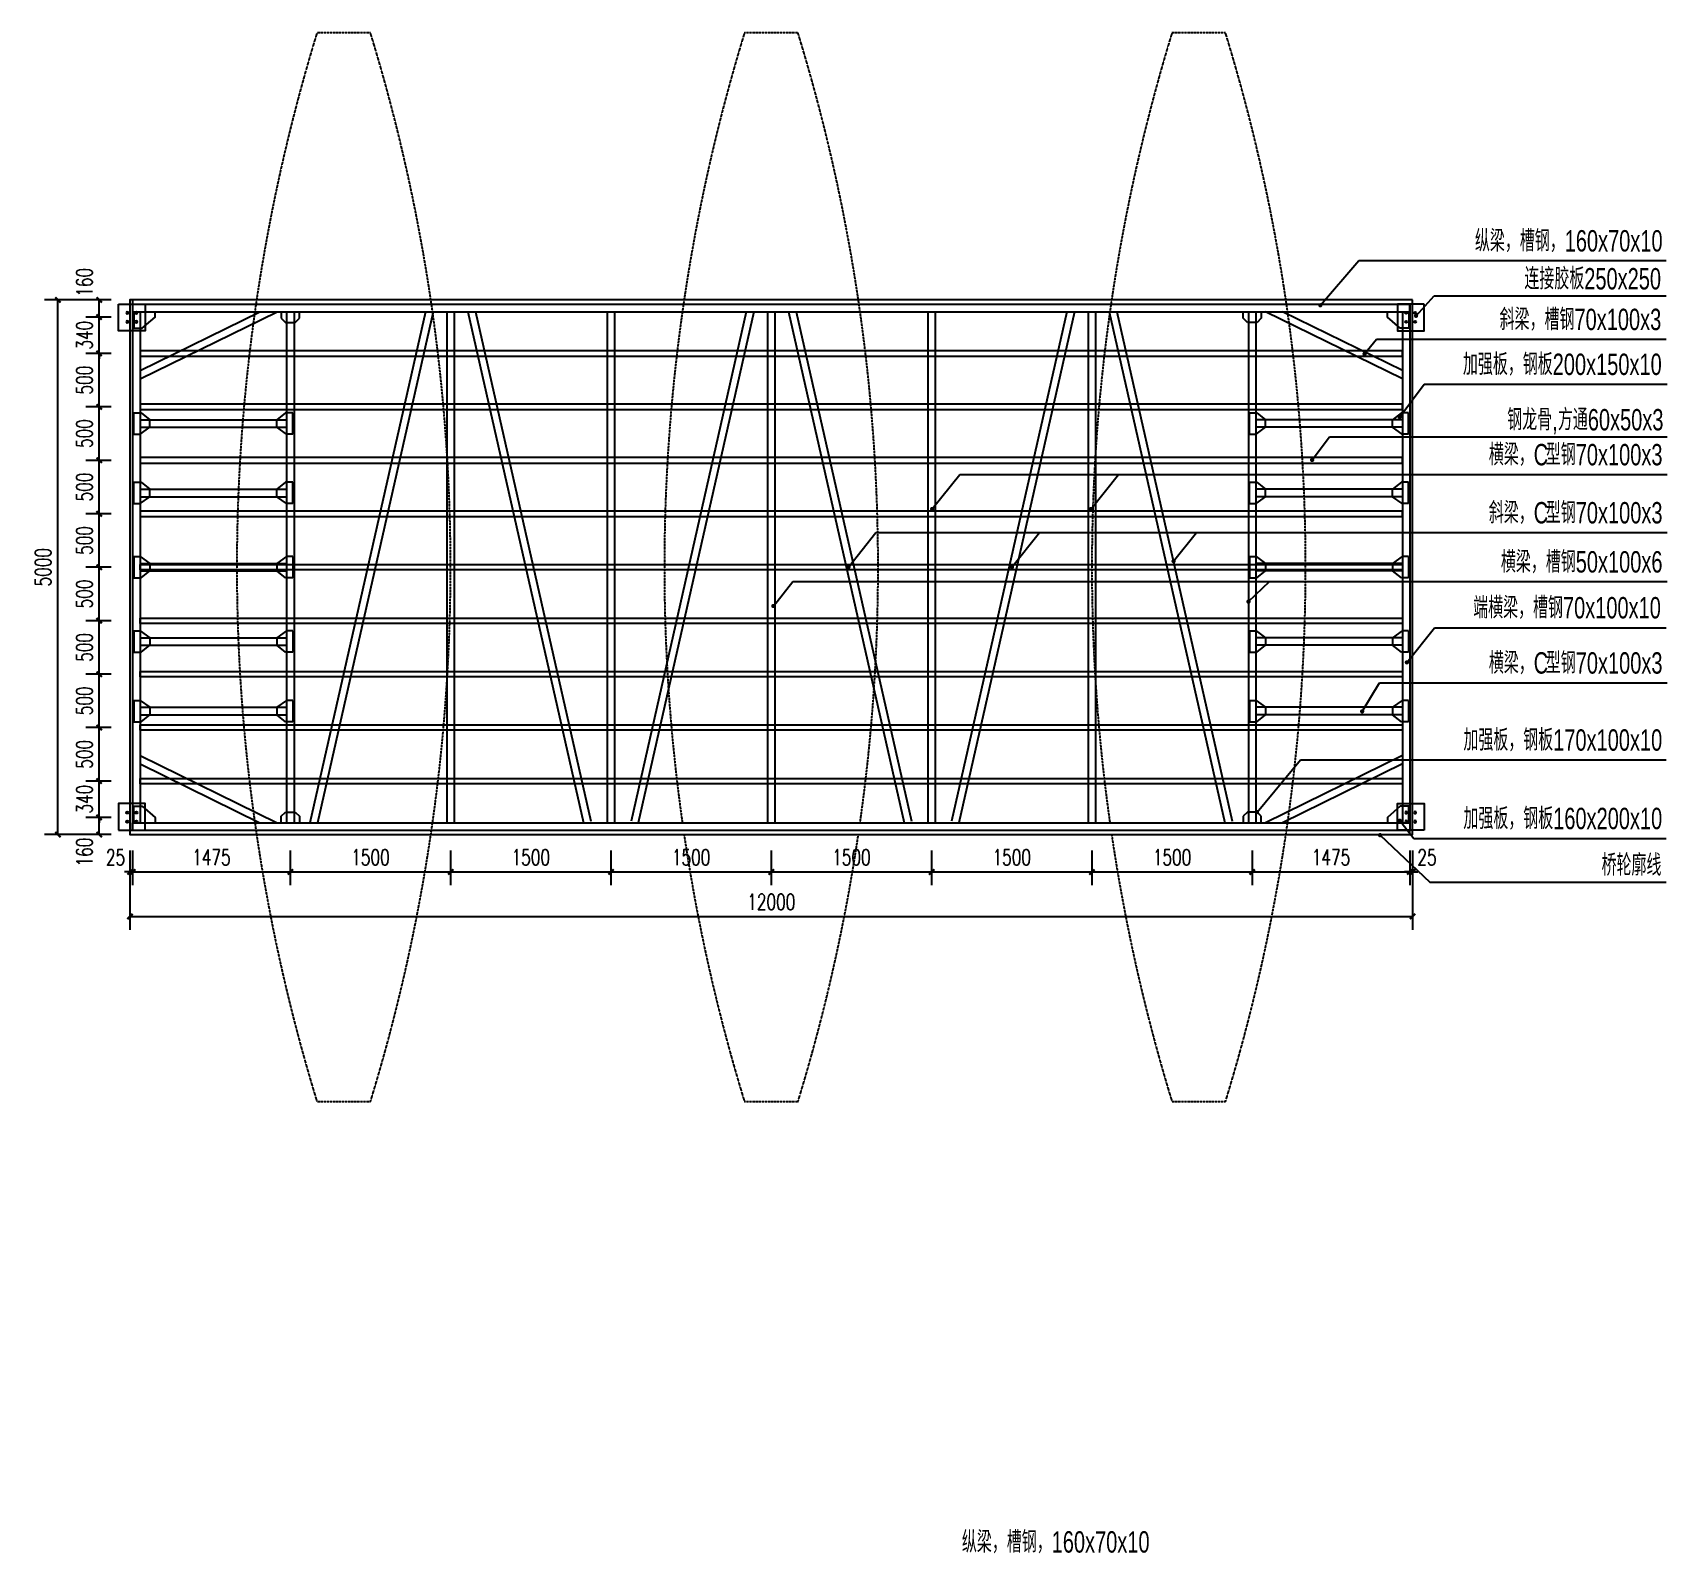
# Model space of a CAD drawing. Extents: x 1332 to 175445, y 256143 to 386027.
# Drawn here: x 42564 to 57858, y 286708 to 300931 of the extents above; entities that cross this region are included whole.
import ezdxf

# ---------------------------------------------------------------- set-up
doc = ezdxf.new("R2010")
doc.units = 0
doc.header["$LTSCALE"] = 10
doc.header["$MEASUREMENT"] = 0
doc.linetypes.add('DASH', pattern=[0.35, 0.25, -0.1])
for name, color, linetype in [('0-HATCH', 11, 'Continuous'), ('0-立面细', 2, 'Continuous'), ('00-Palm-波打线', 11, 'Continuous'), ('00-园建', 4, 'Continuous'), ('00-填充', 8, 'Continuous'), ('DIM_LEAD', 3, 'Continuous'), ('PUB_DIM', 3, 'Continuous'), ('PUB_TEXT', 7, 'Continuous'), ('TC', 3, 'Continuous'), ('标注2', 7, 'Continuous')]:
    doc.layers.add(name, color=color, linetype=linetype)
doc.styles.add('_TCH_DIM_T3', font='SIMPLEX', dxfattribs={"width": 0.705882, "bigfont": 'GBCBIG'})
doc.styles.add('PALMstyle', font='HAIWENRS', dxfattribs={"width": 0.7, "bigfont": 'HZTXT'})
doc.dimstyles.new('_TCH_ARCH&&50', dxfattribs={"dimtxt": 148.75, "dimasz": 50, "dimexe": 125, "dimexo": 150, "dimgap": 63.125, "dimtad": 1, "dimdec": 0, "dimrnd": 5, "dimzin": 0, "dimdsep": 46, "dimtxsty": '_TCH_DIM_T3', "dimblk": 'ARCHTICK', "dimcen": 0.09, "dimclrt": 7, "dimazin": 2, "dimtfac": 1, "dimtdec": 0, "dimtix": 1, "dimtmove": 2, "dimatfit": 3, "dimfxl": 0, "dimtolj": 1, "dimtzin": 0, "dimarcsym": 0})

# ---------------------------------------------------------------- blocks, each defined once
blk = doc.blocks.new('A$C0BAC5725')
at = {"color": 8}
blk.add_lwpolyline([(-48, -70), (202, -70), (202, 180), (-48, 180)], close=True, dxfattribs=at)
at = {"color": 3}
for centre in [(35, 95), (35, 10), (120, 95), (120, 10)]:
    blk.add_circle(centre, 10, dxfattribs=at)
blk = doc.blocks.new('_ArchTick')
at = {"color": 0, "linetype": 'ByBlock', "const_width": 0.4}
blk.add_lwpolyline([(-0.5, -0.5), (0.5, 0.5)], dxfattribs=at)
blk = doc.blocks.new('*D152')
at = {"layer": 'Defpoints', "color": 0, "transparency": 16777216}
for p in [(43474, 293431), (43499, 293431), (43499, 293081)]:
    blk.add_point(p, dxfattribs=at)
at = {"layer": 'PUB_DIM', "color": 0, "lineweight": -2, "transparency": 16777216}
for p, q in [((43474, 293281), (43474, 292956)), ((43499, 293281), (43499, 292956)), ((43474, 293081), (43424, 293081)), ((43474, 293081), (43499, 293081)), ((43499, 293081), (43549, 293081))]:
    blk.add_line(p, q, dxfattribs=at)
at = {"layer": 'PUB_DIM', "color": 0, "lineweight": -2, "transparency": 16777216, "xscale": 50, "yscale": 50, "zscale": 50}
blk.add_blockref('_ArchTick', (43474, 293081), dxfattribs=at)
at = {"layer": 'PUB_DIM', "color": 0, "lineweight": -2, "transparency": 16777216, "xscale": 50, "yscale": 50, "zscale": 50, "rotation": 180}
blk.add_blockref('_ArchTick', (43499, 293081), dxfattribs=at)
at = {"layer": 'PUB_DIM', "color": 7, "transparency": 16777216, "insert": (43339, 293218), "char_height": 148.8, "attachment_point": 5, "style": '_TCH_DIM_T3'}
blk.add_mtext('\\A1;25', dxfattribs=at)
blk = doc.blocks.new('*D153')
at = {"layer": 'Defpoints', "color": 0, "transparency": 16777216}
for p in [(43499, 293431), (44974, 293431), (44974, 293081)]:
    blk.add_point(p, dxfattribs=at)
at = {"layer": 'PUB_DIM', "color": 0, "lineweight": -2, "transparency": 16777216}
for p, q in [((43499, 293281), (43499, 292956)), ((44974, 293281), (44974, 292956)), ((43499, 293081), (44974, 293081))]:
    blk.add_line(p, q, dxfattribs=at)
at = {"layer": 'PUB_DIM', "color": 0, "lineweight": -2, "transparency": 16777216, "xscale": 50, "yscale": 50, "zscale": 50, "rotation": 180}
blk.add_blockref('_ArchTick', (43499, 293081), dxfattribs=at)
at = {"layer": 'PUB_DIM', "color": 0, "lineweight": -2, "transparency": 16777216, "xscale": 50, "yscale": 50, "zscale": 50}
blk.add_blockref('_ArchTick', (44974, 293081), dxfattribs=at)
at = {"layer": 'PUB_DIM', "color": 7, "transparency": 16777216, "insert": (44236, 293218), "char_height": 148.8, "attachment_point": 5, "style": '_TCH_DIM_T3'}
blk.add_mtext('\\A1;1475', dxfattribs=at)
blk = doc.blocks.new('*D154')
at = {"layer": 'Defpoints', "color": 0, "transparency": 16777216}
for p in [(44974, 293431), (46474, 293431), (46474, 293081)]:
    blk.add_point(p, dxfattribs=at)
at = {"layer": 'PUB_DIM', "color": 0, "lineweight": -2, "transparency": 16777216}
for p, q in [((44974, 293281), (44974, 292956)), ((46474, 293281), (46474, 292956)), ((44974, 293081), (46474, 293081))]:
    blk.add_line(p, q, dxfattribs=at)
at = {"layer": 'PUB_DIM', "color": 0, "lineweight": -2, "transparency": 16777216, "xscale": 50, "yscale": 50, "zscale": 50, "rotation": 180}
blk.add_blockref('_ArchTick', (44974, 293081), dxfattribs=at)
at = {"layer": 'PUB_DIM', "color": 0, "lineweight": -2, "transparency": 16777216, "xscale": 50, "yscale": 50, "zscale": 50}
blk.add_blockref('_ArchTick', (46474, 293081), dxfattribs=at)
at = {"layer": 'PUB_DIM', "color": 7, "transparency": 16777216, "insert": (45724, 293218), "char_height": 148.8, "attachment_point": 5, "style": '_TCH_DIM_T3'}
blk.add_mtext('\\A1;1500', dxfattribs=at)
blk = doc.blocks.new('*D155')
at = {"layer": 'Defpoints', "color": 0, "transparency": 16777216}
for p in [(46474, 293431), (47974, 293431), (47974, 293081)]:
    blk.add_point(p, dxfattribs=at)
at = {"layer": 'PUB_DIM', "color": 0, "lineweight": -2, "transparency": 16777216}
for p, q in [((46474, 293281), (46474, 292956)), ((47974, 293281), (47974, 292956)), ((46474, 293081), (47974, 293081))]:
    blk.add_line(p, q, dxfattribs=at)
at = {"layer": 'PUB_DIM', "color": 0, "lineweight": -2, "transparency": 16777216, "xscale": 50, "yscale": 50, "zscale": 50, "rotation": 180}
blk.add_blockref('_ArchTick', (46474, 293081), dxfattribs=at)
at = {"layer": 'PUB_DIM', "color": 0, "lineweight": -2, "transparency": 16777216, "xscale": 50, "yscale": 50, "zscale": 50}
blk.add_blockref('_ArchTick', (47974, 293081), dxfattribs=at)
at = {"layer": 'PUB_DIM', "color": 7, "transparency": 16777216, "insert": (47224, 293218), "char_height": 148.8, "attachment_point": 5, "style": '_TCH_DIM_T3'}
blk.add_mtext('\\A1;1500', dxfattribs=at)
blk = doc.blocks.new('*D156')
at = {"layer": 'Defpoints', "color": 0, "transparency": 16777216}
for p in [(47974, 293431), (49474, 293431), (49474, 293081)]:
    blk.add_point(p, dxfattribs=at)
at = {"layer": 'PUB_DIM', "color": 0, "lineweight": -2, "transparency": 16777216}
for p, q in [((47974, 293281), (47974, 292956)), ((49474, 293281), (49474, 292956)), ((47974, 293081), (49474, 293081))]:
    blk.add_line(p, q, dxfattribs=at)
at = {"layer": 'PUB_DIM', "color": 0, "lineweight": -2, "transparency": 16777216, "xscale": 50, "yscale": 50, "zscale": 50, "rotation": 180}
blk.add_blockref('_ArchTick', (47974, 293081), dxfattribs=at)
at = {"layer": 'PUB_DIM', "color": 0, "lineweight": -2, "transparency": 16777216, "xscale": 50, "yscale": 50, "zscale": 50}
blk.add_blockref('_ArchTick', (49474, 293081), dxfattribs=at)
at = {"layer": 'PUB_DIM', "color": 7, "transparency": 16777216, "insert": (48724, 293218), "char_height": 148.8, "attachment_point": 5, "style": '_TCH_DIM_T3'}
blk.add_mtext('\\A1;1500', dxfattribs=at)
blk = doc.blocks.new('*D157')
at = {"layer": 'Defpoints', "color": 0, "transparency": 16777216}
for p in [(49474, 293431), (50974, 293431), (50974, 293081)]:
    blk.add_point(p, dxfattribs=at)
at = {"layer": 'PUB_DIM', "color": 0, "lineweight": -2, "transparency": 16777216}
for p, q in [((49474, 293281), (49474, 292956)), ((50974, 293281), (50974, 292956)), ((49474, 293081), (50974, 293081))]:
    blk.add_line(p, q, dxfattribs=at)
at = {"layer": 'PUB_DIM', "color": 0, "lineweight": -2, "transparency": 16777216, "xscale": 50, "yscale": 50, "zscale": 50, "rotation": 180}
blk.add_blockref('_ArchTick', (49474, 293081), dxfattribs=at)
at = {"layer": 'PUB_DIM', "color": 0, "lineweight": -2, "transparency": 16777216, "xscale": 50, "yscale": 50, "zscale": 50}
blk.add_blockref('_ArchTick', (50974, 293081), dxfattribs=at)
at = {"layer": 'PUB_DIM', "color": 7, "transparency": 16777216, "insert": (50224, 293218), "char_height": 148.8, "attachment_point": 5, "style": '_TCH_DIM_T3'}
blk.add_mtext('\\A1;1500', dxfattribs=at)
blk = doc.blocks.new('*D158')
at = {"layer": 'Defpoints', "color": 0, "transparency": 16777216}
for p in [(50974, 293431), (52474, 293431), (52474, 293081)]:
    blk.add_point(p, dxfattribs=at)
at = {"layer": 'PUB_DIM', "color": 0, "lineweight": -2, "transparency": 16777216}
for p, q in [((50974, 293281), (50974, 292956)), ((52474, 293281), (52474, 292956)), ((50974, 293081), (52474, 293081))]:
    blk.add_line(p, q, dxfattribs=at)
at = {"layer": 'PUB_DIM', "color": 0, "lineweight": -2, "transparency": 16777216, "xscale": 50, "yscale": 50, "zscale": 50, "rotation": 180}
blk.add_blockref('_ArchTick', (50974, 293081), dxfattribs=at)
at = {"layer": 'PUB_DIM', "color": 0, "lineweight": -2, "transparency": 16777216, "xscale": 50, "yscale": 50, "zscale": 50}
blk.add_blockref('_ArchTick', (52474, 293081), dxfattribs=at)
at = {"layer": 'PUB_DIM', "color": 7, "transparency": 16777216, "insert": (51724, 293218), "char_height": 148.8, "attachment_point": 5, "style": '_TCH_DIM_T3'}
blk.add_mtext('\\A1;1500', dxfattribs=at)
blk = doc.blocks.new('*D159')
at = {"layer": 'Defpoints', "color": 0, "transparency": 16777216}
for p in [(52474, 293431), (53974, 293431), (53974, 293081)]:
    blk.add_point(p, dxfattribs=at)
at = {"layer": 'PUB_DIM', "color": 0, "lineweight": -2, "transparency": 16777216}
for p, q in [((52474, 293281), (52474, 292956)), ((53974, 293281), (53974, 292956)), ((52474, 293081), (53974, 293081))]:
    blk.add_line(p, q, dxfattribs=at)
at = {"layer": 'PUB_DIM', "color": 0, "lineweight": -2, "transparency": 16777216, "xscale": 50, "yscale": 50, "zscale": 50, "rotation": 180}
blk.add_blockref('_ArchTick', (52474, 293081), dxfattribs=at)
at = {"layer": 'PUB_DIM', "color": 0, "lineweight": -2, "transparency": 16777216, "xscale": 50, "yscale": 50, "zscale": 50}
blk.add_blockref('_ArchTick', (53974, 293081), dxfattribs=at)
at = {"layer": 'PUB_DIM', "color": 7, "transparency": 16777216, "insert": (53224, 293218), "char_height": 148.8, "attachment_point": 5, "style": '_TCH_DIM_T3'}
blk.add_mtext('\\A1;1500', dxfattribs=at)
blk = doc.blocks.new('*D160')
at = {"layer": 'Defpoints', "color": 0, "transparency": 16777216}
for p in [(53974, 293431), (55449, 293431), (55449, 293081)]:
    blk.add_point(p, dxfattribs=at)
at = {"layer": 'PUB_DIM', "color": 0, "lineweight": -2, "transparency": 16777216}
for p, q in [((53974, 293281), (53974, 292956)), ((55449, 293281), (55449, 292956)), ((53974, 293081), (55449, 293081))]:
    blk.add_line(p, q, dxfattribs=at)
at = {"layer": 'PUB_DIM', "color": 0, "lineweight": -2, "transparency": 16777216, "xscale": 50, "yscale": 50, "zscale": 50, "rotation": 180}
blk.add_blockref('_ArchTick', (53974, 293081), dxfattribs=at)
at = {"layer": 'PUB_DIM', "color": 0, "lineweight": -2, "transparency": 16777216, "xscale": 50, "yscale": 50, "zscale": 50}
blk.add_blockref('_ArchTick', (55449, 293081), dxfattribs=at)
at = {"layer": 'PUB_DIM', "color": 7, "transparency": 16777216, "insert": (54711, 293218), "char_height": 148.8, "attachment_point": 5, "style": '_TCH_DIM_T3'}
blk.add_mtext('\\A1;1475', dxfattribs=at)
blk = doc.blocks.new('*D161')
at = {"layer": 'Defpoints', "color": 0, "transparency": 16777216}
for p in [(55449, 293431), (55474, 293431), (55474, 293081)]:
    blk.add_point(p, dxfattribs=at)
at = {"layer": 'PUB_DIM', "color": 0, "lineweight": -2, "transparency": 16777216}
for p, q in [((55449, 293281), (55449, 292956)), ((55474, 293281), (55474, 292956)), ((55449, 293081), (55399, 293081)), ((55449, 293081), (55474, 293081)), ((55474, 293081), (55524, 293081))]:
    blk.add_line(p, q, dxfattribs=at)
at = {"layer": 'PUB_DIM', "color": 0, "lineweight": -2, "transparency": 16777216, "xscale": 50, "yscale": 50, "zscale": 50}
blk.add_blockref('_ArchTick', (55449, 293081), dxfattribs=at)
at = {"layer": 'PUB_DIM', "color": 0, "lineweight": -2, "transparency": 16777216, "xscale": 50, "yscale": 50, "zscale": 50, "rotation": 180}
blk.add_blockref('_ArchTick', (55474, 293081), dxfattribs=at)
at = {"layer": 'PUB_DIM', "color": 7, "transparency": 16777216, "insert": (55609, 293218), "char_height": 148.8, "attachment_point": 5, "style": '_TCH_DIM_T3'}
blk.add_mtext('\\A1;25', dxfattribs=at)
blk = doc.blocks.new('*D162')
at = {"layer": 'Defpoints', "color": 0, "transparency": 16777216}
for p in [(43474, 293281), (55474, 293281), (55474, 292664)]:
    blk.add_point(p, dxfattribs=at)
at = {"layer": 'PUB_DIM', "color": 0, "lineweight": -2, "transparency": 16777216}
for p, q in [((43474, 293131), (43474, 292539)), ((55474, 293131), (55474, 292539)), ((43474, 292664), (55474, 292664))]:
    blk.add_line(p, q, dxfattribs=at)
at = {"layer": 'PUB_DIM', "color": 0, "lineweight": -2, "transparency": 16777216, "xscale": 50, "yscale": 50, "zscale": 50, "rotation": 180}
blk.add_blockref('_ArchTick', (43474, 292664), dxfattribs=at)
at = {"layer": 'PUB_DIM', "color": 0, "lineweight": -2, "transparency": 16777216, "xscale": 50, "yscale": 50, "zscale": 50}
blk.add_blockref('_ArchTick', (55474, 292664), dxfattribs=at)
at = {"layer": 'PUB_DIM', "color": 7, "transparency": 16777216, "insert": (49474, 292801), "char_height": 148.8, "attachment_point": 5, "style": '_TCH_DIM_T3'}
blk.add_mtext('\\A1;12000', dxfattribs=at)
blk = doc.blocks.new('*D163')
at = {"layer": 'Defpoints', "color": 0, "transparency": 16777216}
for p in [(43186, 293591), (43449, 293591), (43449, 293431)]:
    blk.add_point(p, dxfattribs=at)
at = {"layer": 'PUB_DIM', "color": 0, "lineweight": -2, "transparency": 16777216}
for p, q in [((43299, 293591), (43061, 293591)), ((43186, 293431), (43186, 293591)), ((43299, 293431), (43061, 293431))]:
    blk.add_line(p, q, dxfattribs=at)
at = {"layer": 'PUB_DIM', "color": 0, "lineweight": -2, "transparency": 16777216, "xscale": 50, "yscale": 50, "zscale": 50}
for p, rotation in [((43186, 293591), 90), ((43186, 293431), 270)]:
    blk.add_blockref('_ArchTick', p, dxfattribs=dict(at, rotation=rotation))
at = {"layer": 'PUB_DIM', "color": 7, "transparency": 16777216, "insert": (43048, 293266), "char_height": 148.8, "attachment_point": 5, "rotation": 90, "style": '_TCH_DIM_T3'}
blk.add_mtext('\\A1;160', dxfattribs=at)
blk = doc.blocks.new('*D164')
at = {"layer": 'Defpoints', "color": 0, "transparency": 16777216}
for p in [(43186, 293931), (43449, 293931), (43449, 293591)]:
    blk.add_point(p, dxfattribs=at)
at = {"layer": 'PUB_DIM', "color": 0, "lineweight": -2, "transparency": 16777216}
for p, q in [((43186, 293931), (43186, 293981)), ((43299, 293931), (43061, 293931)), ((43186, 293591), (43186, 293931)), ((43299, 293591), (43061, 293591)), ((43186, 293591), (43186, 293541))]:
    blk.add_line(p, q, dxfattribs=at)
at = {"layer": 'PUB_DIM', "color": 0, "lineweight": -2, "transparency": 16777216, "xscale": 50, "yscale": 50, "zscale": 50}
for p, rotation in [((43186, 293931), 270), ((43186, 293591), 90)]:
    blk.add_blockref('_ArchTick', p, dxfattribs=dict(at, rotation=rotation))
at = {"layer": 'PUB_DIM', "color": 7, "transparency": 16777216, "insert": (43048, 293761), "char_height": 148.8, "attachment_point": 5, "rotation": 90, "style": '_TCH_DIM_T3'}
blk.add_mtext('\\A1;340', dxfattribs=at)
blk = doc.blocks.new('*D165')
at = {"layer": 'Defpoints', "color": 0, "transparency": 16777216}
for p in [(43186, 294431), (43449, 294431), (43449, 293931)]:
    blk.add_point(p, dxfattribs=at)
at = {"layer": 'PUB_DIM', "color": 0, "lineweight": -2, "transparency": 16777216}
for p, q in [((43299, 294431), (43061, 294431)), ((43186, 293931), (43186, 294431)), ((43299, 293931), (43061, 293931))]:
    blk.add_line(p, q, dxfattribs=at)
at = {"layer": 'PUB_DIM', "color": 0, "lineweight": -2, "transparency": 16777216, "xscale": 50, "yscale": 50, "zscale": 50}
for p, rotation in [((43186, 294431), 90), ((43186, 293931), 270)]:
    blk.add_blockref('_ArchTick', p, dxfattribs=dict(at, rotation=rotation))
at = {"layer": 'PUB_DIM', "color": 7, "transparency": 16777216, "insert": (43048, 294181), "char_height": 148.8, "attachment_point": 5, "rotation": 90, "style": '_TCH_DIM_T3'}
blk.add_mtext('\\A1;500', dxfattribs=at)
blk = doc.blocks.new('*D166')
at = {"layer": 'Defpoints', "color": 0, "transparency": 16777216}
for p in [(43186, 294931), (43449, 294931), (43449, 294431)]:
    blk.add_point(p, dxfattribs=at)
at = {"layer": 'PUB_DIM', "color": 0, "lineweight": -2, "transparency": 16777216}
for p, q in [((43299, 294931), (43061, 294931)), ((43186, 294431), (43186, 294931)), ((43299, 294431), (43061, 294431))]:
    blk.add_line(p, q, dxfattribs=at)
at = {"layer": 'PUB_DIM', "color": 0, "lineweight": -2, "transparency": 16777216, "xscale": 50, "yscale": 50, "zscale": 50}
for p, rotation in [((43186, 294931), 90), ((43186, 294431), 270)]:
    blk.add_blockref('_ArchTick', p, dxfattribs=dict(at, rotation=rotation))
at = {"layer": 'PUB_DIM', "color": 7, "transparency": 16777216, "insert": (43048, 294681), "char_height": 148.8, "attachment_point": 5, "rotation": 90, "style": '_TCH_DIM_T3'}
blk.add_mtext('\\A1;500', dxfattribs=at)
blk = doc.blocks.new('*D167')
at = {"layer": 'Defpoints', "color": 0, "transparency": 16777216}
for p in [(43186, 295431), (43449, 295431), (43449, 294931)]:
    blk.add_point(p, dxfattribs=at)
at = {"layer": 'PUB_DIM', "color": 0, "lineweight": -2, "transparency": 16777216}
for p, q in [((43299, 295431), (43061, 295431)), ((43186, 294931), (43186, 295431)), ((43299, 294931), (43061, 294931))]:
    blk.add_line(p, q, dxfattribs=at)
at = {"layer": 'PUB_DIM', "color": 0, "lineweight": -2, "transparency": 16777216, "xscale": 50, "yscale": 50, "zscale": 50}
for p, rotation in [((43186, 295431), 90), ((43186, 294931), 270)]:
    blk.add_blockref('_ArchTick', p, dxfattribs=dict(at, rotation=rotation))
at = {"layer": 'PUB_DIM', "color": 7, "transparency": 16777216, "insert": (43048, 295181), "char_height": 148.8, "attachment_point": 5, "rotation": 90, "style": '_TCH_DIM_T3'}
blk.add_mtext('\\A1;500', dxfattribs=at)
blk = doc.blocks.new('*D168')
at = {"layer": 'Defpoints', "color": 0, "transparency": 16777216}
for p in [(43186, 295931), (43449, 295931), (43449, 295431)]:
    blk.add_point(p, dxfattribs=at)
at = {"layer": 'PUB_DIM', "color": 0, "lineweight": -2, "transparency": 16777216}
for p, q in [((43299, 295931), (43061, 295931)), ((43186, 295431), (43186, 295931)), ((43299, 295431), (43061, 295431))]:
    blk.add_line(p, q, dxfattribs=at)
at = {"layer": 'PUB_DIM', "color": 0, "lineweight": -2, "transparency": 16777216, "xscale": 50, "yscale": 50, "zscale": 50}
for p, rotation in [((43186, 295931), 90), ((43186, 295431), 270)]:
    blk.add_blockref('_ArchTick', p, dxfattribs=dict(at, rotation=rotation))
at = {"layer": 'PUB_DIM', "color": 7, "transparency": 16777216, "insert": (43048, 295681), "char_height": 148.8, "attachment_point": 5, "rotation": 90, "style": '_TCH_DIM_T3'}
blk.add_mtext('\\A1;500', dxfattribs=at)
blk = doc.blocks.new('*D169')
at = {"layer": 'Defpoints', "color": 0, "transparency": 16777216}
for p in [(43186, 296431), (43449, 296431), (43449, 295931)]:
    blk.add_point(p, dxfattribs=at)
at = {"layer": 'PUB_DIM', "color": 0, "lineweight": -2, "transparency": 16777216}
for p, q in [((43299, 296431), (43061, 296431)), ((43186, 295931), (43186, 296431)), ((43299, 295931), (43061, 295931))]:
    blk.add_line(p, q, dxfattribs=at)
at = {"layer": 'PUB_DIM', "color": 0, "lineweight": -2, "transparency": 16777216, "xscale": 50, "yscale": 50, "zscale": 50}
for p, rotation in [((43186, 296431), 90), ((43186, 295931), 270)]:
    blk.add_blockref('_ArchTick', p, dxfattribs=dict(at, rotation=rotation))
at = {"layer": 'PUB_DIM', "color": 7, "transparency": 16777216, "insert": (43048, 296181), "char_height": 148.8, "attachment_point": 5, "rotation": 90, "style": '_TCH_DIM_T3'}
blk.add_mtext('\\A1;500', dxfattribs=at)
blk = doc.blocks.new('*D170')
at = {"layer": 'Defpoints', "color": 0, "transparency": 16777216}
for p in [(43186, 296931), (43449, 296931), (43449, 296431)]:
    blk.add_point(p, dxfattribs=at)
at = {"layer": 'PUB_DIM', "color": 0, "lineweight": -2, "transparency": 16777216}
for p, q in [((43299, 296931), (43061, 296931)), ((43186, 296431), (43186, 296931)), ((43299, 296431), (43061, 296431))]:
    blk.add_line(p, q, dxfattribs=at)
at = {"layer": 'PUB_DIM', "color": 0, "lineweight": -2, "transparency": 16777216, "xscale": 50, "yscale": 50, "zscale": 50}
for p, rotation in [((43186, 296931), 90), ((43186, 296431), 270)]:
    blk.add_blockref('_ArchTick', p, dxfattribs=dict(at, rotation=rotation))
at = {"layer": 'PUB_DIM', "color": 7, "transparency": 16777216, "insert": (43048, 296681), "char_height": 148.8, "attachment_point": 5, "rotation": 90, "style": '_TCH_DIM_T3'}
blk.add_mtext('\\A1;500', dxfattribs=at)
blk = doc.blocks.new('*D171')
at = {"layer": 'Defpoints', "color": 0, "transparency": 16777216}
for p in [(43186, 297431), (43449, 297431), (43449, 296931)]:
    blk.add_point(p, dxfattribs=at)
at = {"layer": 'PUB_DIM', "color": 0, "lineweight": -2, "transparency": 16777216}
for p, q in [((43299, 297431), (43061, 297431)), ((43186, 296931), (43186, 297431)), ((43299, 296931), (43061, 296931))]:
    blk.add_line(p, q, dxfattribs=at)
at = {"layer": 'PUB_DIM', "color": 0, "lineweight": -2, "transparency": 16777216, "xscale": 50, "yscale": 50, "zscale": 50}
for p, rotation in [((43186, 297431), 90), ((43186, 296931), 270)]:
    blk.add_blockref('_ArchTick', p, dxfattribs=dict(at, rotation=rotation))
at = {"layer": 'PUB_DIM', "color": 7, "transparency": 16777216, "insert": (43048, 297181), "char_height": 148.8, "attachment_point": 5, "rotation": 90, "style": '_TCH_DIM_T3'}
blk.add_mtext('\\A1;500', dxfattribs=at)
blk = doc.blocks.new('*D172')
at = {"layer": 'Defpoints', "color": 0, "transparency": 16777216}
for p in [(43186, 297931), (43449, 297931), (43449, 297431)]:
    blk.add_point(p, dxfattribs=at)
at = {"layer": 'PUB_DIM', "color": 0, "lineweight": -2, "transparency": 16777216}
for p, q in [((43299, 297931), (43061, 297931)), ((43186, 297431), (43186, 297931)), ((43299, 297431), (43061, 297431))]:
    blk.add_line(p, q, dxfattribs=at)
at = {"layer": 'PUB_DIM', "color": 0, "lineweight": -2, "transparency": 16777216, "xscale": 50, "yscale": 50, "zscale": 50}
for p, rotation in [((43186, 297931), 90), ((43186, 297431), 270)]:
    blk.add_blockref('_ArchTick', p, dxfattribs=dict(at, rotation=rotation))
at = {"layer": 'PUB_DIM', "color": 7, "transparency": 16777216, "insert": (43048, 297681), "char_height": 148.8, "attachment_point": 5, "rotation": 90, "style": '_TCH_DIM_T3'}
blk.add_mtext('\\A1;500', dxfattribs=at)
blk = doc.blocks.new('*D173')
at = {"layer": 'Defpoints', "color": 0, "transparency": 16777216}
for p in [(43186, 298271), (43449, 298271), (43449, 297931)]:
    blk.add_point(p, dxfattribs=at)
at = {"layer": 'PUB_DIM', "color": 0, "lineweight": -2, "transparency": 16777216}
for p, q in [((43299, 298271), (43061, 298271)), ((43186, 298271), (43186, 298321)), ((43186, 297931), (43186, 298271)), ((43299, 297931), (43061, 297931)), ((43186, 297931), (43186, 297881))]:
    blk.add_line(p, q, dxfattribs=at)
at = {"layer": 'PUB_DIM', "color": 0, "lineweight": -2, "transparency": 16777216, "xscale": 50, "yscale": 50, "zscale": 50}
for p, rotation in [((43186, 298271), 270), ((43186, 297931), 90)]:
    blk.add_blockref('_ArchTick', p, dxfattribs=dict(at, rotation=rotation))
at = {"layer": 'PUB_DIM', "color": 7, "transparency": 16777216, "insert": (43048, 298101), "char_height": 148.8, "attachment_point": 5, "rotation": 90, "style": '_TCH_DIM_T3'}
blk.add_mtext('\\A1;340', dxfattribs=at)
blk = doc.blocks.new('*D174')
at = {"layer": 'Defpoints', "color": 0, "transparency": 16777216}
for p in [(43186, 298431), (43449, 298431), (43449, 298271)]:
    blk.add_point(p, dxfattribs=at)
at = {"layer": 'PUB_DIM', "color": 0, "lineweight": -2, "transparency": 16777216}
for p, q in [((43299, 298431), (43061, 298431)), ((43186, 298271), (43186, 298431)), ((43299, 298271), (43061, 298271))]:
    blk.add_line(p, q, dxfattribs=at)
at = {"layer": 'PUB_DIM', "color": 0, "lineweight": -2, "transparency": 16777216, "xscale": 50, "yscale": 50, "zscale": 50}
for p, rotation in [((43186, 298431), 90), ((43186, 298271), 270)]:
    blk.add_blockref('_ArchTick', p, dxfattribs=dict(at, rotation=rotation))
at = {"layer": 'PUB_DIM', "color": 7, "transparency": 16777216, "insert": (43048, 298596), "char_height": 148.8, "attachment_point": 5, "rotation": 90, "style": '_TCH_DIM_T3'}
blk.add_mtext('\\A1;160', dxfattribs=at)
blk = doc.blocks.new('*D175')
at = {"layer": 'Defpoints', "color": 0, "transparency": 16777216}
for p in [(42799, 298431), (43299, 298431), (43299, 293431)]:
    blk.add_point(p, dxfattribs=at)
at = {"layer": 'PUB_DIM', "color": 0, "lineweight": -2, "transparency": 16777216}
for p, q in [((43149, 298431), (42674, 298431)), ((42799, 293431), (42799, 298431)), ((43149, 293431), (42674, 293431))]:
    blk.add_line(p, q, dxfattribs=at)
at = {"layer": 'PUB_DIM', "color": 0, "lineweight": -2, "transparency": 16777216, "xscale": 50, "yscale": 50, "zscale": 50}
for p, rotation in [((42799, 298431), 90), ((42799, 293431), 270)]:
    blk.add_blockref('_ArchTick', p, dxfattribs=dict(at, rotation=rotation))
at = {"layer": 'PUB_DIM', "color": 7, "transparency": 16777216, "insert": (42661, 295931), "char_height": 148.8, "attachment_point": 5, "rotation": 90, "style": '_TCH_DIM_T3'}
blk.add_mtext('\\A1;5000', dxfattribs=at)

msp = doc.modelspace()

# ---------------------------------------------------------------- linework, layer by layer
at = {"color": 2}
for p, q in [((49438.6, 298321.1), (49438.6, 293541.1)), ((49508.6, 298321.1), (49508.6, 293541.1))]:
    msp.add_line(p, q, dxfattribs=at)
at = {"layer": '0-HATCH'}
for points in [[(43568.6, 297906.1), (55378.6, 297906.1), (55378.6, 297956.1), (43568.6, 297956.1)], [(43568.6, 297406.1), (55378.6, 297406.1), (55378.6, 297456.1), (43568.6, 297456.1)], [(43568.6, 296906.1), (55378.6, 296906.1), (55378.6, 296956.1), (43568.6, 296956.1)], [(43568.6, 296406.1), (55378.6, 296406.1), (55378.6, 296456.1), (43568.6, 296456.1)], [(43568.6, 295956.1), (55378.6, 295956.1), (55378.6, 295906.1), (43568.6, 295906.1)], [(43568.6, 295456.1), (55378.6, 295456.1), (55378.6, 295406.1), (43568.6, 295406.1)], [(43568.6, 294956.1), (55378.6, 294956.1), (55378.6, 294906.1), (43568.6, 294906.1)], [(43568.6, 294456.1), (55378.6, 294456.1), (55378.6, 294406.1), (43568.6, 294406.1)], [(43568.6, 293956.1), (55378.6, 293956.1), (55378.6, 293906.1), (43568.6, 293906.1)]]:
    msp.add_lwpolyline(points, close=True, dxfattribs=at)
at = {"layer": '0-立面细'}
for p, q in [((44938.6, 298321.1), (44938.6, 293541.1)), ((45008.6, 298321.1), (45008.6, 293541.1)), ((53938.6, 298321.1), (53938.6, 293541.1)), ((54008.6, 298321.1), (54008.6, 293541.1))]:
    msp.add_line(p, q, dxfattribs=at)
at = {"layer": '0-立面细', "color": 3}
for p, q in [((46239.5, 298321.1), (45158.1, 293541.1)), ((46311.3, 298321.1), (45229.9, 293541.1)), ((46438.6, 298321.1), (46438.6, 293541.1)), ((46508.6, 298321.1), (46508.6, 293541.1)), ((46635.9, 298321.1), (47717.3, 293541.1)), ((46707.7, 298321.1), (47785.6, 293556.5)), ((47938.6, 298321.1), (47938.6, 293541.1)), ((48008.6, 298321.1), (48008.6, 293541.1)), ((49239.5, 298321.1), (48161.6, 293556.5)), ((49311.3, 298321.1), (48229.9, 293541.1)), ((49635.9, 298321.1), (50717.3, 293541.1)), ((49707.7, 298321.1), (50785.6, 293556.5)), ((50938.6, 298321.1), (50938.6, 293541.1)), ((51008.6, 298321.1), (51008.6, 293541.1)), ((52239.5, 298321.1), (51161.6, 293556.5)), ((52311.3, 298321.1), (51229.9, 293541.1)), ((52438.6, 298321.1), (52438.6, 293541.1)), ((52508.6, 298321.1), (52508.6, 293541.1)), ((52635.9, 298321.1), (53717.3, 293541.1)), ((52707.7, 298321.1), (53785.6, 293556.5)), ((43510.4, 297176.1), (43510.4, 297376.1)), ((43510.4, 297376.1), (43578.1, 297376.1)), ((43578.1, 297376.1), (43660.4, 297311.1)), ((44930, 297376.1), (44847.7, 297311.1)), ((44997.7, 297376.1), (44930, 297376.1)), ((44997.7, 297176.1), (44997.7, 297376.1)), ((53949.5, 297176.1), (53949.5, 297376.1)), ((53949.5, 297376.1), (54017.2, 297376.1)), ((54017.2, 297376.1), (54099.5, 297311.1)), ((55369.1, 297376.1), (55286.8, 297311.1)), ((55436.8, 297376.1), (55369.1, 297376.1)), ((55436.8, 297176.1), (55436.8, 297376.1)), ((43510.4, 297176.1), (43570.4, 297176.1)), ((43568.6, 297311.1), (44939.5, 297311.1)), ((43568.6, 297241.1), (44939.5, 297241.1)), ((43570.4, 297176.1), (43660.4, 297241.1)), ((43660.4, 297241.1), (43660.4, 297311.1)), ((44847.7, 297241.1), (44847.7, 297311.1)), ((44937.7, 297176.1), (44847.7, 297241.1)), ((44997.7, 297176.1), (44937.7, 297176.1)), ((53949.5, 297176.1), (54009.5, 297176.1)), ((55378.6, 297311.1), (54007.7, 297311.1)), ((55378.6, 297241.1), (54007.7, 297241.1)), ((54009.5, 297176.1), (54099.5, 297241.1)), ((54099.5, 297241.1), (54099.5, 297311.1)), ((55286.8, 297241.1), (55286.8, 297311.1)), ((55376.8, 297176.1), (55286.8, 297241.1)), ((55436.8, 297176.1), (55376.8, 297176.1)), ((43510.4, 296526.1), (43510.4, 296726.1)), ((43510.4, 296726.1), (43578.1, 296726.1)), ((43578.1, 296726.1), (43660.4, 296661.1)), ((44930, 296726.1), (44847.7, 296661.1)), ((44997.7, 296726.1), (44930, 296726.1)), ((44997.7, 296526.1), (44997.7, 296726.1)), ((53949.5, 296526.1), (53949.5, 296726.1)), ((53949.5, 296726.1), (54017.2, 296726.1)), ((54017.2, 296726.1), (54099.5, 296661.1)), ((55369.1, 296726.1), (55286.8, 296661.1)), ((55436.8, 296726.1), (55369.1, 296726.1)), ((55436.8, 296526.1), (55436.8, 296726.1)), ((43568.6, 296661.1), (44939.5, 296661.1)), ((43568.6, 296591.1), (44939.5, 296591.1)), ((43570.4, 296526.1), (43660.4, 296591.1)), ((43660.4, 296591.1), (43660.4, 296661.1)), ((44847.7, 296591.1), (44847.7, 296661.1)), ((44937.7, 296526.1), (44847.7, 296591.1)), ((55378.6, 296661.1), (54007.7, 296661.1)), ((55378.6, 296591.1), (54007.7, 296591.1)), ((54009.5, 296526.1), (54099.5, 296591.1)), ((54099.5, 296591.1), (54099.5, 296661.1)), ((55286.8, 296591.1), (55286.8, 296661.1)), ((55376.8, 296526.1), (55286.8, 296591.1)), ((43510.4, 296526.1), (43570.4, 296526.1)), ((44997.7, 296526.1), (44937.7, 296526.1)), ((53949.5, 296526.1), (54009.5, 296526.1)), ((55436.8, 296526.1), (55376.8, 296526.1)), ((43510.4, 296031.1), (43510.4, 295831.1)), ((43510.4, 296031.1), (43570.4, 296031.1)), ((43568.6, 295966.1), (44939.5, 295966.1)), ((43570.4, 296031.1), (43660.4, 295966.1)), ((43660.4, 295966.1), (43660.4, 295896.1)), ((44937.7, 296031.1), (44847.7, 295966.1)), ((44847.7, 295966.1), (44847.7, 295896.1)), ((44997.7, 296031.1), (44937.7, 296031.1)), ((44997.7, 296031.1), (44997.7, 295831.1)), ((53949.5, 296031.1), (53949.5, 295831.1)), ((53949.5, 296031.1), (54009.5, 296031.1)), ((55378.6, 295966.1), (54007.7, 295966.1)), ((54009.5, 296031.1), (54099.5, 295966.1)), ((54099.5, 295966.1), (54099.5, 295896.1)), ((55376.8, 296031.1), (55286.8, 295966.1)), ((55286.8, 295966.1), (55286.8, 295896.1)), ((55436.8, 296031.1), (55376.8, 296031.1)), ((55436.8, 296031.1), (55436.8, 295831.1)), ((43510.4, 295831.1), (43578.1, 295831.1)), ((43568.6, 295896.1), (44939.5, 295896.1)), ((43578.1, 295831.1), (43660.4, 295896.1)), ((44930, 295831.1), (44847.7, 295896.1)), ((44997.7, 295831.1), (44930, 295831.1)), ((53949.5, 295831.1), (54017.2, 295831.1)), ((55378.6, 295896.1), (54007.7, 295896.1)), ((54017.2, 295831.1), (54099.5, 295896.1)), ((55369.1, 295831.1), (55286.8, 295896.1)), ((55436.8, 295831.1), (55369.1, 295831.1)), ((43510.4, 295336.1), (43510.4, 295136.1)), ((43510.4, 295336.1), (43570.4, 295336.1)), ((43570.4, 295336.1), (43660.4, 295271.1)), ((44937.7, 295336.1), (44847.7, 295271.1)), ((44997.7, 295336.1), (44937.7, 295336.1)), ((44997.7, 295336.1), (44997.7, 295136.1)), ((53949.5, 295336.1), (53949.5, 295136.1)), ((53949.5, 295336.1), (54009.5, 295336.1)), ((54009.5, 295336.1), (54099.5, 295271.1)), ((55376.8, 295336.1), (55286.8, 295271.1)), ((55436.8, 295336.1), (55376.8, 295336.1)), ((55436.8, 295336.1), (55436.8, 295136.1)), ((43568.6, 295271.1), (44939.5, 295271.1)), ((43568.6, 295201.1), (44939.5, 295201.1)), ((43578.1, 295136.1), (43660.4, 295201.1)), ((43660.4, 295271.1), (43660.4, 295201.1)), ((44847.7, 295271.1), (44847.7, 295201.1)), ((44930, 295136.1), (44847.7, 295201.1)), ((55378.6, 295271.1), (54007.7, 295271.1)), ((55378.6, 295201.1), (54007.7, 295201.1)), ((54017.2, 295136.1), (54099.5, 295201.1)), ((54099.5, 295271.1), (54099.5, 295201.1)), ((55286.8, 295271.1), (55286.8, 295201.1)), ((55369.1, 295136.1), (55286.8, 295201.1)), ((43510.4, 295136.1), (43578.1, 295136.1)), ((44997.7, 295136.1), (44930, 295136.1)), ((53949.5, 295136.1), (54017.2, 295136.1)), ((55436.8, 295136.1), (55369.1, 295136.1)), ((43510.4, 294686.1), (43510.4, 294486.1)), ((43510.4, 294686.1), (43570.4, 294686.1)), ((43568.6, 294621.1), (44939.5, 294621.1)), ((43570.4, 294686.1), (43660.4, 294621.1)), ((43660.4, 294621.1), (43660.4, 294551.1)), ((44937.7, 294686.1), (44847.7, 294621.1)), ((44847.7, 294621.1), (44847.7, 294551.1)), ((44997.7, 294686.1), (44937.7, 294686.1)), ((44997.7, 294686.1), (44997.7, 294486.1)), ((53949.5, 294686.1), (53949.5, 294486.1)), ((53949.5, 294686.1), (54009.5, 294686.1)), ((55378.6, 294621.1), (54007.7, 294621.1)), ((54009.5, 294686.1), (54099.5, 294621.1)), ((54099.5, 294621.1), (54099.5, 294551.1)), ((55376.8, 294686.1), (55286.8, 294621.1)), ((55286.8, 294621.1), (55286.8, 294551.1)), ((55436.8, 294686.1), (55376.8, 294686.1)), ((55436.8, 294686.1), (55436.8, 294486.1)), ((43510.4, 294486.1), (43578.1, 294486.1)), ((43568.6, 294551.1), (44939.5, 294551.1)), ((43578.1, 294486.1), (43660.4, 294551.1)), ((44930, 294486.1), (44847.7, 294551.1)), ((44997.7, 294486.1), (44930, 294486.1)), ((53949.5, 294486.1), (54017.2, 294486.1)), ((55378.6, 294551.1), (54007.7, 294551.1)), ((54017.2, 294486.1), (54099.5, 294551.1)), ((55369.1, 294486.1), (55286.8, 294551.1)), ((55436.8, 294486.1), (55369.1, 294486.1))]:
    msp.add_line(p, q, dxfattribs=at)
for points in [[(43568.6, 297770.1), (44688.6, 298321.1)], [(43568.6, 297692.4), (44850, 298321.1)], [(55378.6, 297692.4), (54097.2, 298321.1)], [(55378.6, 297770.1), (54258.6, 298321.1)], [(43568.6, 294169.8), (44850, 293541.1)], [(55378.6, 294169.8), (54097.2, 293541.1)], [(43568.6, 294092.1), (44688.6, 293541.1)], [(55378.6, 294092.1), (54258.6, 293541.1)]]:
    msp.add_lwpolyline(points, dxfattribs=at)
at = {"layer": '00-Palm-波打线', "color": 8}
msp.add_lwpolyline([(55473.6, 298431.1), (43473.6, 298431.1), (43473.6, 293431.1), (55473.6, 293431.1)], close=True, dxfattribs=at)
msp.add_lwpolyline([(55448.6, 293431.1), (55448.6, 293471.1)], dxfattribs=at)
at = {"layer": '00-园建'}
for p, q in [((43498.6, 298431.1), (43498.6, 293471.1)), ((55448.6, 298391.1), (55448.6, 293471.1)), ((43568.6, 298321.1), (43568.6, 293541.1)), ((55378.6, 298321.1), (55378.6, 293541.1)), ((55378.6, 298321.1), (55378.6, 293541.1))]:
    msp.add_line(p, q, dxfattribs=at)
for points in [[(43498.6, 298391.1), (55448.6, 298391.1)], [(43498.6, 298391.1), (43498.6, 298321.1), (55448.6, 298321.1), (55448.6, 298391.1)], [(43498.6, 293471.1), (43498.6, 293541.1), (55448.6, 293541.1), (55448.6, 293471.1)], [(43498.6, 293471.1), (55448.6, 293471.1)]]:
    msp.add_lwpolyline(points, dxfattribs=at)
at = {"layer": '00-填充', "color": 8, "linetype": 'DASH'}
for points in [[(46289.2, 293431.1, 0.1117139), (45723.6, 300931.1), (45223.6, 300931.1, 0.1117139), (44658, 293431.1)], [(50305.2, 293541.1, 0.1100633), (49723.6, 300931.1), (49223.6, 300931.1, 0.1100633), (48642, 293541.1)], [(54289.2, 293431.1, 0.1117139), (53723.6, 300931.1), (53223.6, 300931.1, 0.1100633), (52642, 293541.1)], [(46289.2, 293431.1, -0.0376551), (45723.6, 290931.1), (45223.6, 290931.1, -0.0376551), (44658, 293431.1)], [(50289.2, 293431.1, -0.0376551), (49723.6, 290931.1), (49223.6, 290931.1, -0.0376551), (48658, 293431.1)], [(54289.2, 293431.1, -0.0376551), (53723.6, 290931.1), (53223.6, 290931.1, -0.0376551), (52658, 293431.1)]]:
    msp.add_lwpolyline(points, format="xyb", dxfattribs=at)
at = {"layer": 'DIM_LEAD'}
for p, q in [((54611.3, 298381.4), (54972.8, 298799.1)), ((54972.8, 298799.1), (57845.8, 298799.1)), ((55506.7, 298282.8), (55677.3, 298469.6)), ((55677.3, 298469.6), (57845.8, 298469.6)), ((55025.1, 297925.9), (55135.2, 298064)), ((55135.2, 298064), (57845.8, 298064)), ((55353.6, 297338.6), (55582.3, 297642.5)), ((55582.3, 297642.5), (57857.5, 297642.5)), ((54534.3, 296934.9), (54696.9, 297151)), ((54696.9, 297151), (57857.5, 297151)), ((50979.5, 296476.1), (51236.8, 296799)), ((51236.8, 296799), (56153.8, 296799)), ((52465.8, 296476.1), (52723.1, 296799)), ((52723.1, 296799), (57857.5, 296799)), ((50196, 295932.7), (50453.3, 296255.6)), ((50453.3, 296255.6), (55910, 296255.6)), ((51726.2, 295932.7), (51983.5, 296255.6)), ((51983.5, 296255.6), (56900.6, 296255.6)), ((53238.2, 295987.6), (53451.8, 296255.6)), ((53451.8, 296255.6), (57857.5, 296255.6)), ((49493.3, 295568.2), (49675, 295796.3)), ((49675, 295796.3), (57857.5, 295796.3)), ((53938.6, 295609.4), (54136.9, 295796.3)), ((54136.9, 295796.3), (57857.5, 295796.3)), ((55420.8, 295041.1), (55678.1, 295364)), ((55678.1, 295364), (57845.8, 295364)), ((55002.5, 294582.6), (55166.1, 294850.7)), ((55166.1, 294850.7), (57857.5, 294850.7)), ((54018.6, 293641.1), (54424.7, 294128.3)), ((54424.7, 294128.3), (57845.8, 294128.3)), ((55353.6, 293560.8), (55486.3, 293394.2)), ((55170.2, 293425.4), (55636.2, 292985.5)), ((55486.3, 293394.2), (57845.8, 293394.2)), ((55636.2, 292985.5), (57845.8, 292985.5))]:
    msp.add_line(p, q, dxfattribs=at)
at = {"layer": 'DIM_LEAD', "const_width": 20}
for points in [[(54604.7, 298373.9, 1), (54617.8, 298389, 1)], [(55500, 298275.4, 1), (55513.5, 298290.1, 1)], [(55018.9, 297918, 1), (55031.3, 297933.7, 1)], [(55347.6, 297330.6, 1), (55359.6, 297346.6, 1)], [(54528.3, 296926.9, 1), (54540.3, 296942.9, 1)], [(50973.2, 296468.3, 1), (50985.7, 296483.9, 1)], [(52459.6, 296468.3, 1), (52472, 296483.9, 1)], [(50189.8, 295924.9, 1), (50202.3, 295940.6, 1)], [(51720, 295924.9, 1), (51732.4, 295940.6, 1)], [(53232, 295979.8, 1), (53244.4, 295995.4, 1)], [(49487, 295560.4, 1), (49499.5, 295576.1, 1)], [(53931.3, 295602.6, 1), (53945.9, 295616.3, 1)], [(55414.5, 295033.3, 1), (55427, 295048.9, 1)], [(54997.3, 294574.1, 1), (55007.7, 294591.2, 1)], [(54012.2, 293633.4, 1), (54025, 293648.8, 1)], [(55347.3, 293568.6, 1), (55359.8, 293553, 1)], [(55162.9, 293432.2, 1), (55177.5, 293418.5, 1)]]:
    msp.add_lwpolyline(points, format="xyb", close=True, dxfattribs=at)
at = {"layer": 'TC', "color": 0, "ltscale": 0.5}
for p, q in [((44888.6, 298321.1), (44888.6, 298261.1)), ((44888.6, 298321.1), (44888.6, 298261.1)), ((44888.6, 298261.1), (44928.6, 298221.1)), ((44888.6, 298261.1), (44928.6, 298221.1)), ((45018.6, 298221.1), (45058.6, 298261.1)), ((45018.6, 298221.1), (45058.6, 298261.1)), ((45058.6, 298261.1), (45058.6, 298321.1)), ((45058.6, 298261.1), (45058.6, 298321.1)), ((53888.6, 298261.1), (53888.6, 298321.1)), ((53888.6, 298261.1), (53888.6, 298321.1)), ((53928.6, 298221.1), (53888.6, 298261.1)), ((53928.6, 298221.1), (53888.6, 298261.1)), ((54058.6, 298261.1), (54018.6, 298221.1)), ((54058.6, 298261.1), (54018.6, 298221.1)), ((54058.6, 298321.1), (54058.6, 298261.1)), ((54058.6, 298321.1), (54058.6, 298261.1)), ((44928.6, 298221.1), (45018.6, 298221.1)), ((44928.6, 298221.1), (45018.6, 298221.1)), ((54018.6, 298221.1), (53928.6, 298221.1)), ((54018.6, 298221.1), (53928.6, 298221.1)), ((44888.6, 293601.1), (44928.6, 293641.1)), ((44888.6, 293541.1), (44888.6, 293601.1)), ((44928.6, 293641.1), (45018.6, 293641.1)), ((45018.6, 293641.1), (45058.6, 293601.1)), ((45058.6, 293601.1), (45058.6, 293541.1)), ((53928.6, 293641.1), (53888.6, 293601.1)), ((53888.6, 293601.1), (53888.6, 293541.1)), ((54018.6, 293641.1), (53928.6, 293641.1)), ((54058.6, 293601.1), (54018.6, 293641.1)), ((54058.6, 293541.1), (54058.6, 293601.1))]:
    msp.add_line(p, q, dxfattribs=at)
at = {"layer": '标注2', "color": 4}
for points in [[(43508.6, 298321.1), (43508.6, 298166.1), (43588.6, 298166.1)], [(43588.6, 298166.1), (43708.6, 298271.3), (43708.6, 298317.5)], [(55358.6, 298166.1), (55238.6, 298271.3), (55238.6, 298317.5)], [(55438.6, 298321.1), (55438.6, 298166.1), (55358.6, 298166.1)], [(43508.6, 293541.1), (43508.6, 293696.1), (43588.6, 293696.1)], [(43588.6, 293696.1), (43708.6, 293590.9), (43708.6, 293544.7)], [(55358.6, 293696.1), (55238.6, 293590.9), (55238.6, 293544.7)], [(55438.6, 293541.1), (55438.6, 293696.1), (55358.6, 293696.1)]]:
    msp.add_lwpolyline(points, dxfattribs=at)

# ---------------------------------------------------------------- block references
at = {"layer": '标注2', "color": 4, "xscale": -1, "rotation": 180}
msp.add_blockref('A$C0BAC5725', (43413.6, 298321.1), dxfattribs=at)
at = {"layer": '标注2', "color": 4, "rotation": 180}
msp.add_blockref('A$C0BAC5725', (55533.6, 298321.1), dxfattribs=at)
at = {"layer": '标注2', "color": 4}
msp.add_blockref('A$C0BAC5725', (43413.6, 293541.1), dxfattribs=at)
at = {"layer": '标注2', "color": 4, "xscale": -1}
msp.add_blockref('A$C0BAC5725', (55533.6, 293541.1), dxfattribs=at)

# ---------------------------------------------------------------- texts
at = {"layer": 'PUB_TEXT', "style": 'PALMstyle', "width": 0.7}
for s, p in [('纵梁，槽钢，', (56057.4, 298884.3)), ('160x70x10', (56897.4, 298884.3)), ('连接胶板', (56520.5, 298529.6)), ('250x250', (57080.5, 298529.6)), ('斜梁，槽钢', (56288.9, 298149.2)), ('70x100x3', (56988.9, 298149.2)), ('加强板，钢板', (55945.2, 297729.2)), ('200x150x10', (56785.2, 297729.2)), ('钢龙骨', (56359.8, 297211)), ('方通', (56833.7, 297211)), ('60x50x3', (57113.7, 297211)), (',', (56779.8, 297211)), ('横梁，', (56187.5, 296884.2)), ('C', (56607.5, 296884.2)), ('型钢', (56720.6, 296884.2)), ('70x100x3', (57000.6, 296884.2)), ('斜梁，', (56187.5, 296340.8)), ('型钢', (56720.6, 296340.8)), ('C', (56607.5, 296340.8)), ('70x100x3', (57000.6, 296340.8)), ('横梁，槽钢', (56300.6, 295881.5)), ('50x100x6', (57000.6, 295881.5)), ('端横梁，槽钢', (56041.2, 295452.4)), ('70x100x10', (56881.2, 295452.4)), ('横梁，', (56187.5, 294935.9)), ('C', (56607.5, 294935.9)), ('型钢', (56720.6, 294935.9)), ('70x100x3', (57000.6, 294935.9)), ('加强板，钢板', (55949.7, 294215)), ('170x100x10', (56789.7, 294215)), ('加强板，钢板', (55949.7, 293481)), ('160x200x10', (56789.7, 293481)), ('桥轮廓线', (57242.4, 293045.5)), ('纵梁，槽钢，', (51257.4, 286714.1)), ('160x70x10', (52097.4, 286714.1))]:
    msp.add_text(s, height=200, dxfattribs=at).set_placement(p)

# ---------------------------------------------------------------- dimensions: what is measured, and where the dimension line sits
at = {"layer": 'PUB_DIM'}
for base, p1, p2, angle, picture, middle in [((43185.7, 298431.1), (43448.6, 298271.1), (43448.6, 298431.1), 90, '*D174', (43048.2, 298596.1)), ((43185.7, 293591.1), (43448.6, 293431.1), (43448.6, 293591.1), 90, '*D163', (43048.2, 293266.1)), ((43498.6, 293080.6), (43473.6, 293431.1), (43498.6, 293431.1), 0, '*D152', (43338.6, 293218.1)), ((55473.6, 293080.6), (55448.6, 293431.1), (55473.6, 293431.1), 0, '*D161', (55608.6, 293218.1))]:
    dim = msp.add_linear_dim(base=base, p1=p1, p2=p2, angle=angle, dimstyle='_TCH_ARCH&&50', dxfattribs=at)
    dim.commit()
    dim.dimension.update_dxf_attribs({"geometry": picture, "text_midpoint": middle, "dimtype": 161})
for p1, p2, distance, picture, middle in [((43298.6, 293431.1), (43298.6, 298431.1), 499.8, '*D175', (42661.3, 295931.1)), ((43448.6, 297931.1), (43448.6, 298271.1), 262.9, '*D173', (43048.2, 298101.1)), ((43448.6, 297431.1), (43448.6, 297931.1), 262.9, '*D172', (43048.2, 297681.1)), ((43448.6, 296931.1), (43448.6, 297431.1), 262.9, '*D171', (43048.2, 297181.1)), ((43448.6, 296431.1), (43448.6, 296931.1), 262.9, '*D170', (43048.2, 296681.1)), ((43448.6, 295931.1), (43448.6, 296431.1), 262.9, '*D169', (43048.2, 296181.1)), ((43448.6, 295431.1), (43448.6, 295931.1), 262.9, '*D168', (43048.2, 295681.1)), ((43448.6, 294931.1), (43448.6, 295431.1), 262.9, '*D167', (43048.2, 295181.1)), ((43448.6, 294431.1), (43448.6, 294931.1), 262.9, '*D166', (43048.2, 294681.1)), ((43448.6, 293931.1), (43448.6, 294431.1), 262.9, '*D165', (43048.2, 294181.1)), ((43448.6, 293591.1), (43448.6, 293931.1), 262.9, '*D164', (43048.2, 293761.1)), ((43498.6, 293431.1), (44973.6, 293431.1), -350.4, '*D153', (44236.1, 293218.1)), ((44973.6, 293431.1), (46473.6, 293431.1), -350.4, '*D154', (45723.6, 293218.1)), ((46473.6, 293431.1), (47973.6, 293431.1), -350.4, '*D155', (47223.6, 293218.1)), ((47973.6, 293431.1), (49473.6, 293431.1), -350.4, '*D156', (48723.6, 293218.1)), ((49473.6, 293431.1), (50973.6, 293431.1), -350.4, '*D157', (50223.6, 293218.1)), ((50973.6, 293431.1), (52473.6, 293431.1), -350.4, '*D158', (51723.6, 293218.1)), ((52473.6, 293431.1), (53973.6, 293431.1), -350.4, '*D159', (53223.6, 293218.1)), ((53973.6, 293431.1), (55448.6, 293431.1), -350.4, '*D160', (54711.1, 293218.1)), ((43473.6, 293281.1), (55473.6, 293281.1), -617.2, '*D162', (49473.6, 292801.4))]:
    dim = msp.add_aligned_dim(p1=p1, p2=p2, distance=distance, dimstyle='_TCH_ARCH&&50', dxfattribs=at)
    dim.commit()
    dim.dimension.update_dxf_attribs({"geometry": picture, "text_midpoint": middle})

doc.saveas('drawing.dxf')
